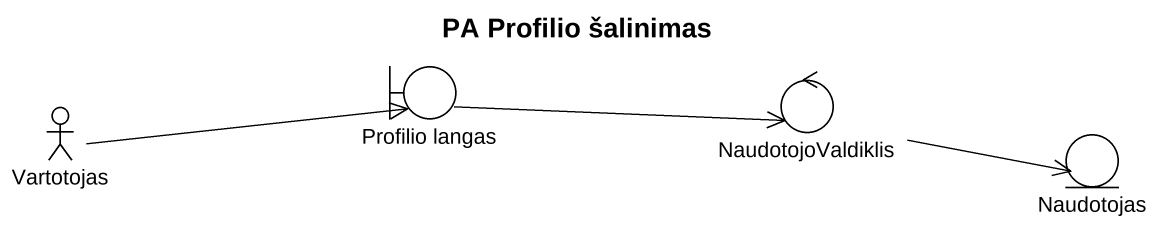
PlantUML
@startuml
title PA Profilio šalinimas
boundary "Profilio langas" as Profilio_langas
control NaudotojoValdiklis
actor Vartotojas
entity Naudotojas
Profilio_langas -right-> NaudotojoValdiklis
NaudotojoValdiklis -right-> Naudotojas
Vartotojas -right-> Profilio_langas
@enduml
